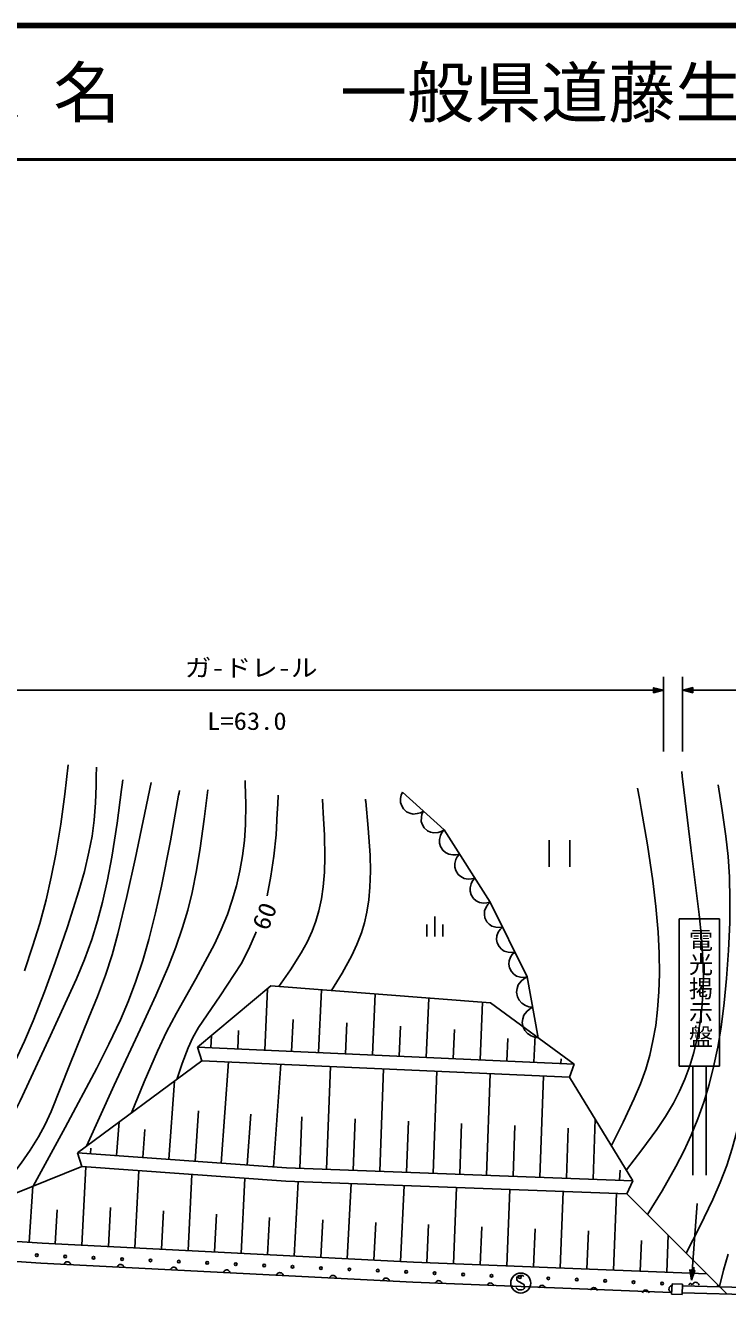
# Model space of a CAD drawing. Units: millimetres, scale not verified. Extents: x 40000 to 680000, y 20000 to 380000.
# Drawn here: x 193294 to 245626, y 284719 to 380000 of the extents above; entities that cross this region are included whole.
import ezdxf
from ezdxf.enums import TextEntityAlignment as Align

# ---------------------------------------------------------------- set-up
doc = ezdxf.new("R2010")
doc.units = ezdxf.units.MM
doc.header["$LTSCALE"] = 1000
doc.linetypes.add('CHAIN', pattern=[18.5, 12, -1.5, 3.5, -1.5])
for name, color, linetype, lineweight in [('M-BGD', 7, 'Continuous', 25), ('M-BMK', 2, 'CHAIN', 13), ('M-TTL', 2, 'Continuous', 140), ('M-TTL-LINE', 7, 'Continuous', 50)]:
    doc.layers.add(name, color=color, linetype=linetype, lineweight=lineweight)
doc.layers.add('M-TTL-TXT', color=7, linetype='Continuous')
doc.styles.add('@ＭＳ ゴシック', font='')
doc.styles.add('ＭＳ ゴシック', font='')
doc.styles.get('@ＭＳ ゴシック').set_extended_font_data('@MS Gothic')
doc.styles.get('ＭＳ ゴシック').set_extended_font_data('MS Gothic')

# ---------------------------------------------------------------- blocks, each defined once
blk = doc.blocks.new('BUHIN44')
at = {"color": 7, "linetype": 'Continuous', "lineweight": 25}
blk.add_lwpolyline([(110, 225), (153, 181), (183, 133), (212, 66), (215, 4), (205, -57), (171, -126), (129, -172), (78, -208), (7, -227), (-50, -233), (-110, -225)], dxfattribs=at)
blk = doc.blocks.new('BUHIN45')
at = {"color": 7, "linetype": 'Continuous', "lineweight": 25}
blk.add_lwpolyline([(111, 224), (154, 181), (184, 132), (212, 65), (215, 2), (204, -58), (170, -127), (128, -172), (77, -208), (6, -228), (-51, -233), (-111, -224)], dxfattribs=at)
blk = doc.blocks.new('BUHIN78')
at = {"color": 7, "linetype": 'Continuous', "lineweight": 25}
blk.add_lwpolyline([(1124, -258), (1099, 20), (1014, 270), (852, 568), (636, 759), (391, 904), (43, 984), (-241, 960), (-519, 882), (-795, 685), (-975, 496), (-1124, 258)], dxfattribs=at)
blk = doc.blocks.new('BUHIN79')
at = {"color": 7, "linetype": 'Continuous', "lineweight": 25}
blk.add_lwpolyline([(1036, 51), (946, 285), (812, 481), (599, 699), (365, 812), (118, 878), (-203, 862), (-443, 772), (-664, 637), (-855, 399), (-964, 192), (-1036, -51)], dxfattribs=at)
blk = doc.blocks.new('BUHIN80')
at = {"color": 7, "linetype": 'Continuous', "lineweight": 25}
blk.add_lwpolyline([(1051, 168), (933, 397), (775, 582), (533, 780), (281, 869), (22, 909), (-304, 857), (-538, 738), (-749, 575), (-917, 312), (-1005, 87), (-1051, -168)], dxfattribs=at)
blk = doc.blocks.new('BUHIN81')
at = {"color": 7, "linetype": 'Continuous', "lineweight": 25}
blk.add_lwpolyline([(957, 430), (786, 618), (587, 752), (306, 879), (44, 899), (-213, 870), (-509, 737), (-702, 564), (-861, 355), (-953, 61), (-979, -175), (-957, -430)], dxfattribs=at)
blk = doc.blocks.new('BUHIN83')
at = {"color": 7, "linetype": 'Continuous', "lineweight": 25}
for points in [[(0, 0), (470, 614), (126, 763)], [(61, 141), (159, 697), (400, 593)], [(91, 210), (174, 660), (363, 578)], [(121, 280), (188, 623), (326, 564)], [(151, 349), (203, 586), (289, 549)]]:
    blk.add_lwpolyline(points, close=True, dxfattribs=at)
for points in [[(31, 71), (144, 734), (437, 608), (31, 72)], [(235, 542), (182, 420), (218, 549), (252, 535), (182, 420)]]:
    blk.add_lwpolyline(points, dxfattribs=at)
blk = doc.blocks.new('BUHIN82')
at = {"color": 7, "linetype": 'Continuous', "lineweight": 25}
for points in [[(0, 0), (-470, -614), (-126, -763)], [(-61, -141), (-159, -697), (-400, -593)], [(-91, -210), (-174, -660), (-363, -578)], [(-121, -280), (-188, -623), (-326, -564)], [(-151, -349), (-203, -586), (-289, -549)]]:
    blk.add_lwpolyline(points, close=True, dxfattribs=at)
for points in [[(-31, -71), (-144, -734), (-437, -608), (-31, -72)], [(-235, -542), (-182, -420), (-218, -549), (-252, -535), (-182, -420)]]:
    blk.add_lwpolyline(points, dxfattribs=at)
blk = doc.blocks.new('BUHIN86')
at = {"color": 7, "linetype": 'Continuous', "lineweight": 25}
blk.add_lwpolyline([(351, -406), (409, -386), (456, -344), (501, -278), (547, -172), (562, -72), (543, 26), (486, 104), (409, 142), (356, 161), (275, 163), (216, 131), (-163, -150), (-243, -165), (-341, -155), (-420, -112), (-475, -60), (-516, 15), (-501, 135), (-433, 294), (-393, 358), (-333, 410), (-258, 443), (-158, 457)], dxfattribs=at)
blk.add_circle((0, 0), 746, dxfattribs=at)
blk = doc.blocks.new('BUHIN94')
at = {"color": 7, "linetype": 'Continuous', "lineweight": 25}
for p, q in [((688, -298), (-688, 298)), ((380, 489), (-446, 847)), ((-97, -612), (-923, -254))]:
    blk.add_line(p, q, dxfattribs=at)

msp = doc.modelspace()

# ---------------------------------------------------------------- linework, layer by layer
at = {"layer": 'M-BGD'}
for p, q in [((240870, 331406), (240870, 325824)), ((242285, 325824), (242285, 331406)), ((178467, 330406), (240870, 330406)), ((242285, 330406), (315824, 330406)), ((221406, 322802), (224504, 319974)), ((224504, 319974), (227933, 314589)), ((232343, 319217), (232343, 317217)), ((233878, 317217), (233878, 319217)), ((227933, 314589), (230682, 309009)), ((242037, 302340), (242037, 313340)), ((242037, 313340), (245037, 313340)), ((245037, 302340), (245037, 313340)), ((230682, 309009), (231522, 304473)), ((206109, 303768), (211587, 308337)), ((211126, 303544), (211331, 308124)), ((211587, 308337), (227968, 307072)), ((215140, 303364), (215349, 308047)), ((219154, 303184), (219357, 307737)), ((223167, 303005), (223365, 307427)), ((227181, 302825), (227373, 307118)), ((227968, 307072), (234205, 302511)), ((209119, 303634), (209181, 305008)), ((213133, 303454), (213239, 305828)), ((217147, 303274), (217250, 305583)), ((221160, 303095), (221261, 305338)), ((225174, 302915), (225272, 305094)), ((207112, 303723), (207153, 304640)), ((229188, 302735), (229263, 304403)), ((231195, 302646), (231284, 304647)), ((206109, 303768), (234205, 302511)), ((206109, 303768), (206447, 302752)), ((206447, 302752), (197159, 295893)), ((206447, 302752), (233862, 301525)), ((207878, 295124), (208419, 302664)), ((211776, 294844), (212324, 302489)), ((215731, 294662), (216020, 302324)), ((219705, 294512), (219993, 302146)), ((233202, 302556), (233217, 302889)), ((234205, 302511), (233862, 301525)), ((245037, 302340), (242037, 302340)), ((243037, 294212), (243037, 302340)), ((244037, 302340), (244037, 294212)), ((203980, 295404), (204399, 301240)), ((223680, 294362), (223966, 301968)), ((227654, 294212), (227940, 301790)), ((231628, 294062), (231913, 301613)), ((233862, 301525), (238583, 293800)), ((205929, 295264), (206198, 299008)), ((209827, 294984), (210099, 298780)), ((213744, 294737), (213888, 298575)), ((217718, 294587), (217862, 298411)), ((221692, 294437), (221836, 298247)), ((235603, 293912), (235772, 298400)), ((200082, 295684), (200262, 298185)), ((202031, 295544), (202181, 297628)), ((225667, 294287), (225810, 298083)), ((229641, 294137), (229784, 297919)), ((233615, 293987), (233756, 297727)), ((197159, 295893), (212750, 294774)), ((197159, 295893), (197484, 294868)), ((198133, 295823), (198163, 296240)), ((197484, 294868), (182399, 288783)), ((197484, 294868), (212695, 293776)), ((197492, 288995), (197793, 294845)), ((201450, 288791), (201747, 294562)), ((212750, 294774), (238583, 293800)), ((237590, 293837), (237618, 294585)), ((205408, 288588), (205701, 294278)), ((209366, 288384), (209655, 293994)), ((212695, 293776), (238126, 292817)), ((213324, 288181), (213610, 293741)), ((217282, 287977), (217571, 293592)), ((238583, 293800), (238126, 292817)), ((193562, 289212), (193845, 293400)), ((221240, 287774), (221532, 293442)), ((225211, 287606), (225434, 293295)), ((229185, 287450), (229409, 293145)), ((233160, 287293), (233384, 292995)), ((237134, 287137), (237359, 292845)), ((238126, 292817), (245608, 285348)), ((195513, 289096), (195644, 291637)), ((199471, 288893), (199620, 291798)), ((242952, 286381), (243368, 292107)), ((203429, 288690), (203576, 291555)), ((207387, 288486), (207532, 291311)), ((211345, 288283), (211488, 291067)), ((215303, 288079), (215447, 290873)), ((219261, 287876), (219406, 290696)), ((184912, 289797), (194523, 289147)), ((223223, 287684), (223335, 290527)), ((227198, 287528), (227310, 290374)), ((231172, 287371), (231285, 290221)), ((235147, 287215), (235259, 290068)), ((241109, 286981), (241217, 289731)), ((194523, 289147), (222230, 287723)), ((239122, 287059), (239212, 289351)), ((194434, 287650), (181828, 288502)), ((222162, 286225), (194434, 287650)), ((222230, 287723), (244090, 286863)), ((243096, 286902), (243114, 287361)), ((244090, 286863), (245034, 285921)), ((241440, 285466), (222162, 286225)), ((241464, 285350), (241493, 286104)), ((241493, 286104), (242285, 286073)), ((242285, 286073), (242256, 285320)), ((256756, 285570), (242269, 285957)), ((242256, 285320), (241464, 285350)), ((256742, 285051), (242255, 285437))]:
    msp.add_line(p, q, dxfattribs=at)
for points in [[(183286, 289141), (186223, 293168), (189151, 297230), (190168, 298718), (191137, 300243), (191850, 301475), (192510, 302735), (193212, 304219), (193865, 305741), (194705, 307896), (195492, 310081), (196412, 312740), (197277, 315426), (197679, 316865), (198022, 318314), (198248, 319507), (198415, 320719), (198518, 321989), (198561, 323275), (198569, 323965), (198573, 324666)], [(193203, 309469), (193817, 311270), (194346, 313002), (194819, 314760), (195214, 316453), (195552, 318167), (195912, 320405), (196214, 322653), (196347, 323734), (196478, 324827)], [(238089, 294608), (239255, 296099), (240373, 297627), (241011, 298593), (241596, 299588), (242049, 300475), (242450, 301392), (242810, 302371), (243114, 303372), (243371, 304430), (243571, 305511), (243716, 306629), (243801, 307749), (243831, 309018), (243801, 310296), (243687, 311983), (243513, 313677), (242891, 318639), (242302, 323595), (242259, 323962), (242216, 324338)], [(187107, 290681), (188500, 292518), (189841, 294385), (190620, 295567), (191353, 296788), (192147, 298261), (192895, 299775), (195010, 304309), (197094, 308860), (197687, 310320), (198226, 311810), (198657, 313189), (199030, 314587), (199409, 316265), (199729, 317958), (200122, 320472), (200455, 322998), (200500, 323355), (200545, 323711)], [(190575, 292080), (191800, 293579), (192972, 295108), (193643, 296075), (194260, 297071), (194764, 298005), (195215, 298968), (196588, 302482), (198018, 305975), (198668, 307553), (199261, 309150), (199746, 310670), (200177, 312220), (200845, 315005), (201455, 317803), (202061, 320656), (202661, 323508)], [(201201, 298879), (202134, 301187), (203125, 303478), (203805, 304901), (204545, 306309), (205986, 308867), (207371, 311449), (207884, 312542), (208345, 313669), (208711, 314728), (209020, 315808), (209277, 316924), (209475, 318053), (209614, 319200), (209693, 320350), (209712, 321896), (209670, 323450), (209667, 323560), (209663, 323670)], [(236972, 296436), (237854, 298168), (238681, 299927), (239135, 301023), (239530, 302137), (239832, 303176), (240075, 304232), (240278, 305391), (240424, 306573), (240522, 307898), (240560, 309231), (240540, 310782), (240459, 312342), (240290, 314265), (240063, 316170), (239661, 318878), (239199, 321579), (239065, 322333), (238927, 323097)], [(239659, 291285), (240749, 293058), (241785, 294858), (242382, 296009), (242930, 297197), (243421, 298412), (243860, 299658), (244256, 300971), (244595, 302298), (244905, 303774), (245155, 305262), (245390, 307066), (245567, 308889), (245714, 310979), (245801, 313072), (245815, 314773), (245769, 316472), (245670, 317986), (245509, 319505), (245240, 321425), (244932, 323352)], [(193860, 293406), (196255, 297779), (198614, 302193), (199513, 303982), (200361, 305803), (200968, 307236), (201522, 308701), (202034, 310246), (202490, 311811), (202993, 313790), (203438, 315785), (204103, 319171), (204708, 322564), (204739, 322741), (204772, 322928)], [(197832, 296391), (199904, 300923), (202014, 305467), (203010, 307627), (203948, 309808), (204504, 311240), (205002, 312690), (205385, 313997), (205711, 315319), (206042, 316950), (206316, 318607), (206613, 320784), (206874, 322981)], [(211299, 315058), (211585, 316530), (211810, 318010), (211967, 319610), (212064, 321228), (212095, 321898), (212123, 322579)], [(212174, 308291), (213036, 309538), (213843, 310811), (214279, 311601), (214660, 312418), (214943, 313175), (215169, 313950), (215358, 314829), (215492, 315735), (215584, 316827), (215618, 317949), (215586, 319590), (215493, 321250), (215459, 321761), (215423, 322272)], [(216105, 307987), (216888, 309290), (217613, 310612), (218003, 311441), (218336, 312289), (218570, 313055), (218747, 313838), (218887, 314756), (218970, 315697), (219004, 316899), (218977, 318102), (218846, 320105), (218657, 322090), (218648, 322179), (218639, 322268)], [(242547, 288403), (243573, 290392), (244545, 292410), (245087, 293664), (245576, 294947), (245986, 296206), (246339, 297485), (246675, 298946), (246955, 300434), (247228, 302254), (247443, 304093), (247668, 306636), (247834, 309184), (247978, 312536), (248063, 315899), (248111, 319166), (248143, 322435)], [(204566, 301365), (204960, 302558), (205408, 303723), (205776, 304494), (206197, 305237), (207809, 307592), (209370, 309982), (209929, 311098), (210439, 312252), (210463, 312308), (210491, 312372)], [(245034, 285921), (245327, 287127), (245676, 288311)], [(242957, 286457), (242846, 287122), (243164, 287099), (242957, 286459)], [(242994, 286970), (242985, 286837), (242976, 286971), (243013, 286968), (242985, 286837)], [(241469, 285477), (241412, 285499), (241365, 285531), (241312, 285581), (241284, 285637), (241268, 285696), (241271, 285774), (241291, 285832), (241323, 285886), (241380, 285932), (241430, 285960), (241488, 285977)], [(243014, 286025), (243037, 286081), (243069, 286129), (243119, 286181), (243176, 286208), (243235, 286223), (243313, 286219), (243371, 286198), (243424, 286165), (243470, 286108), (243497, 286058), (243513, 285999)]]:
    msp.add_lwpolyline(points, dxfattribs=at)
for points in [[(242952, 286381), (243193, 287115), (242819, 287142)], [(242963, 286534), (242872, 287092), (243133, 287073)], [(242968, 286609), (242898, 287061), (243103, 287047)], [(242974, 286686), (242924, 287031), (243073, 287021)], [(242979, 286760), (242950, 287001), (243043, 286994)]]:
    msp.add_lwpolyline(points, close=True, dxfattribs=at)
for centre in [(194127, 288245), (196247, 288149), (198366, 288053), (200485, 287957), (202604, 287861), (204723, 287765), (206842, 287669), (208961, 287573), (211081, 287477), (213200, 287381), (215319, 287285), (217438, 287189), (219557, 287093), (221676, 286997), (223796, 286901), (225915, 286805), (228034, 286709), (230153, 286613), (232272, 286518), (234391, 286422), (236510, 286326), (238630, 286230), (240749, 286134)]:
    msp.add_circle(centre, 99.5, dxfattribs=at)
for centre, start, end in [((242868, 286038), 354.14887, 179.94345), ((244987, 285942), 124.46994, 187.69796)]:
    msp.add_arc(centre, 99.5, start, end, dxfattribs=at)
at = {"layer": 'M-BMK'}
msp.add_arc((292833, 1880183), 1599790, 265.46826, 268.97766, dxfattribs=at)
at = {"layer": 'M-TTL'}
msp.add_line((680000, 380000), (40000, 380000), dxfattribs=at)
at = {"layer": 'M-TTL-LINE'}
msp.add_line((40000, 370000), (680000, 370000), dxfattribs=at)

# ---------------------------------------------------------------- block references
at = {"layer": 'M-BGD', "rotation": 113.42058}
for name, p in [('BUHIN83', (240870, 330406)), ('BUHIN82', (242285, 330406)), ('BUHIN81', (222180, 322095)), ('BUHIN81', (223729, 320681)), ('BUHIN80', (225075, 319077)), ('BUHIN80', (226218, 317282)), ('BUHIN80', (227361, 315487)), ('BUHIN79', (228391, 313659)), ('BUHIN94', (223814, 312777)), ('BUHIN79', (229307, 311799)), ('BUHIN79', (230224, 309939)), ('BUHIN78', (230892, 307875)), ('BUHIN78', (231312, 305607)), ('BUHIN45', (196415, 287548)), ('BUHIN45', (200376, 287345)), ('BUHIN45', (204337, 287141)), ('BUHIN45', (208298, 286937)), ('BUHIN45', (212259, 286734)), ('BUHIN45', (216220, 286530)), ('BUHIN86', (230216, 286168)), ('BUHIN45', (220181, 286326)), ('BUHIN44', (224092, 286137)), ('BUHIN44', (227952, 285962)), ('BUHIN44', (231813, 285788)), ('BUHIN44', (235673, 285613)), ('BUHIN44', (239534, 285438))]:
    msp.add_blockref(name, p, dxfattribs=at)

# ---------------------------------------------------------------- texts
at = {"layer": 'M-BGD', "style": 'ＭＳ ゴシック', "width": 1.1}
for s, p in [('ガ-ドレ-ル', (205166, 331024)), ('L=63.0', (206835, 327047))]:
    msp.add_text(s, height=1320, dxfattribs=at).set_placement(p, align=Align.BOTTOM_LEFT)
msp.add_text('60', height=1320, rotation=68.6, dxfattribs=at).set_placement((211730, 312240), align=Align.BOTTOM_LEFT)
at = {"layer": 'M-BGD', "style": '@ＭＳ ゴシック'}
msp.add_text('電光掲示盤', height=1320, rotation=270, dxfattribs=at).set_placement((242576, 312664), align=Align.BOTTOM_LEFT)
at = {"layer": 'M-TTL-TXT', "style": 'ＭＳ ゴシック'}
for s, p in [('路 線 名', (180380, 375000)), ('一般県道藤生(停)錦帯橋線', (216734, 375000))]:
    msp.add_text(s, height=3666, dxfattribs=at).set_placement(p, align=Align.MIDDLE_LEFT)

doc.saveas('drawing.dxf')
